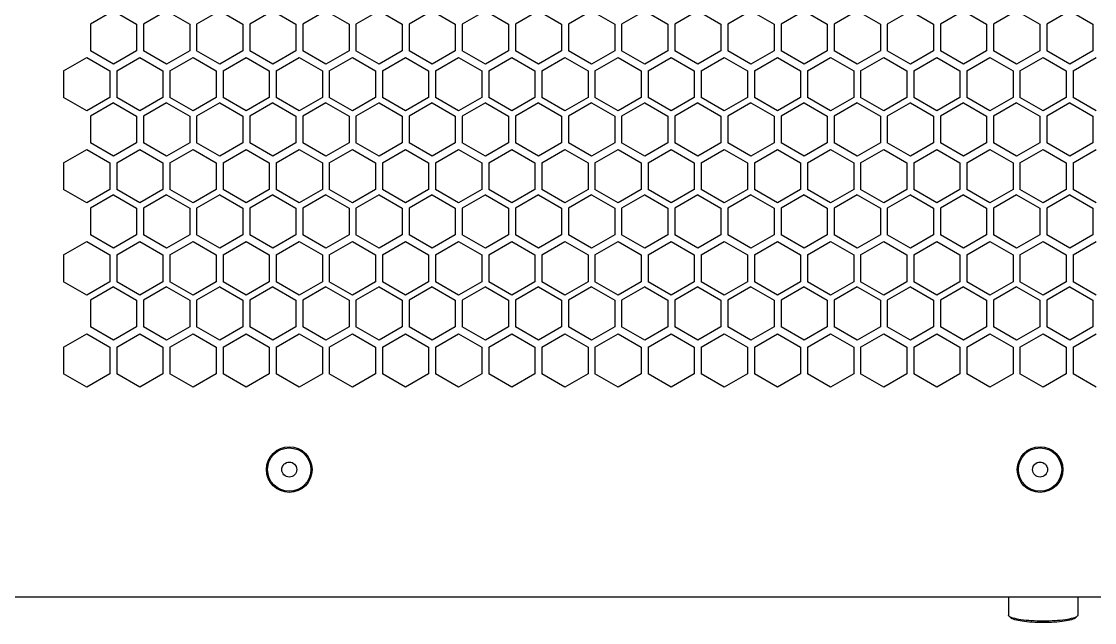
# Model space of a CAD drawing. Extents: x 61367 to 140945, y -1257 to 25588.
# Drawn here: x 73459.2 to 73645, y 15669.7 to 15773.7 of the extents above; entities that cross this region are included whole.
import ezdxf

# ---------------------------------------------------------------- set-up
doc = ezdxf.new("R2010")
doc.units = 0
doc.header["$MEASUREMENT"] = 0
doc.layers.get('0').update_dxf_attribs({"linetype": 'CONTINUOUS'})
for name, color, linetype in [('2401-00307_MDC-M4_0', 7, 'CONTINUOUS'), ('4215-0412-2_0', 7, 'CONTINUOUS'), ('SONGBUTUO-M4-8_0', 7, 'CONTINUOUS')]:
    doc.layers.add(name, color=color, linetype=linetype)

# ---------------------------------------------------------------- blocks, each defined once
blk = doc.blocks.new('ERGRTHTHRT')
at = {"layer": '2401-00307_MDC-M4_0', "color": 7, "linetype": 'Continuous'}
for centre, radius in [((-37668.65, -67997.48), 3.75), ((-37538.65, -67997.48), 3.75), ((-37668.65, -67997.48), 1.3), ((-37538.65, -67997.48), 1.3)]:
    blk.add_circle(centre, radius, dxfattribs=at)
at = {"layer": '4215-0412-2_0', "color": 7, "linetype": 'Continuous'}
for p, q in [((-37699.1, -67918.08), (-37703.1, -67920.39)), ((-37699.1, -67918.08), (-37695.1, -67920.39)), ((-37689.9, -67918.08), (-37693.9, -67920.39)), ((-37689.9, -67918.08), (-37685.9, -67920.39)), ((-37680.7, -67918.08), (-37684.7, -67920.39)), ((-37680.7, -67918.08), (-37676.7, -67920.39)), ((-37671.5, -67918.08), (-37675.5, -67920.39)), ((-37671.5, -67918.08), (-37667.5, -67920.39)), ((-37662.3, -67918.08), (-37666.3, -67920.39)), ((-37662.3, -67918.08), (-37658.3, -67920.39)), ((-37653.1, -67918.08), (-37657.1, -67920.39)), ((-37653.1, -67918.08), (-37649.1, -67920.39)), ((-37643.9, -67918.08), (-37647.9, -67920.39)), ((-37643.9, -67918.08), (-37639.9, -67920.39)), ((-37634.7, -67918.08), (-37638.7, -67920.39)), ((-37634.7, -67918.08), (-37630.7, -67920.39)), ((-37625.5, -67918.08), (-37629.5, -67920.39)), ((-37625.5, -67918.08), (-37621.5, -67920.39)), ((-37616.3, -67918.08), (-37620.3, -67920.39)), ((-37616.3, -67918.08), (-37612.3, -67920.39)), ((-37607.1, -67918.08), (-37611.1, -67920.39)), ((-37607.1, -67918.08), (-37603.1, -67920.39)), ((-37597.9, -67918.08), (-37601.9, -67920.39)), ((-37597.9, -67918.08), (-37593.9, -67920.39)), ((-37588.7, -67918.08), (-37592.7, -67920.39)), ((-37588.7, -67918.08), (-37584.7, -67920.39)), ((-37579.5, -67918.08), (-37583.5, -67920.39)), ((-37579.5, -67918.08), (-37575.5, -67920.39)), ((-37570.3, -67918.08), (-37574.3, -67920.39)), ((-37570.3, -67918.08), (-37566.3, -67920.39)), ((-37561.1, -67918.08), (-37565.1, -67920.39)), ((-37561.1, -67918.08), (-37557.1, -67920.39)), ((-37551.9, -67918.08), (-37555.9, -67920.39)), ((-37551.9, -67918.08), (-37547.9, -67920.39)), ((-37542.7, -67918.08), (-37546.7, -67920.39)), ((-37542.7, -67918.08), (-37538.7, -67920.39)), ((-37533.5, -67918.08), (-37537.5, -67920.39)), ((-37533.5, -67918.08), (-37529.5, -67920.39)), ((-37703.1, -67920.39), (-37703.1, -67925.01)), ((-37695.1, -67920.39), (-37695.1, -67925.01)), ((-37693.9, -67920.39), (-37693.9, -67925.01)), ((-37685.9, -67920.39), (-37685.9, -67925.01)), ((-37684.7, -67920.39), (-37684.7, -67925.01)), ((-37676.7, -67920.39), (-37676.7, -67925.01)), ((-37675.5, -67920.39), (-37675.5, -67925.01)), ((-37667.5, -67920.39), (-37667.5, -67925.01)), ((-37666.3, -67920.39), (-37666.3, -67925.01)), ((-37658.3, -67920.39), (-37658.3, -67925.01)), ((-37657.1, -67920.39), (-37657.1, -67925.01)), ((-37649.1, -67920.39), (-37649.1, -67925.01)), ((-37647.9, -67920.39), (-37647.9, -67925.01)), ((-37639.9, -67920.39), (-37639.9, -67925.01)), ((-37638.7, -67920.39), (-37638.7, -67925.01)), ((-37630.7, -67920.39), (-37630.7, -67925.01)), ((-37629.5, -67920.39), (-37629.5, -67925.01)), ((-37621.5, -67920.39), (-37621.5, -67925.01)), ((-37620.3, -67920.39), (-37620.3, -67925.01)), ((-37612.3, -67920.39), (-37612.3, -67925.01)), ((-37611.1, -67920.39), (-37611.1, -67925.01)), ((-37603.1, -67920.39), (-37603.1, -67925.01)), ((-37601.9, -67920.39), (-37601.9, -67925.01)), ((-37593.9, -67920.39), (-37593.9, -67925.01)), ((-37592.7, -67920.39), (-37592.7, -67925.01)), ((-37584.7, -67920.39), (-37584.7, -67925.01)), ((-37583.5, -67920.39), (-37583.5, -67925.01)), ((-37575.5, -67920.39), (-37575.5, -67925.01)), ((-37574.3, -67920.39), (-37574.3, -67925.01)), ((-37566.3, -67920.39), (-37566.3, -67925.01)), ((-37565.1, -67920.39), (-37565.1, -67925.01)), ((-37557.1, -67920.39), (-37557.1, -67925.01)), ((-37555.9, -67920.39), (-37555.9, -67925.01)), ((-37547.9, -67920.39), (-37547.9, -67925.01)), ((-37546.7, -67920.39), (-37546.7, -67925.01)), ((-37538.7, -67920.39), (-37538.7, -67925.01)), ((-37537.5, -67920.39), (-37537.5, -67925.01)), ((-37529.5, -67920.39), (-37529.5, -67925.01)), ((-37707.72, -67928.49), (-37703.72, -67926.18)), ((-37703.72, -67926.18), (-37699.72, -67928.49)), ((-37699.1, -67927.32), (-37703.1, -67925.01)), ((-37695.1, -67925.01), (-37699.1, -67927.32)), ((-37698.52, -67928.49), (-37694.52, -67926.18)), ((-37694.52, -67926.18), (-37690.52, -67928.49)), ((-37689.9, -67927.32), (-37693.9, -67925.01)), ((-37685.9, -67925.01), (-37689.9, -67927.32)), ((-37689.32, -67928.49), (-37685.32, -67926.18)), ((-37685.32, -67926.18), (-37681.32, -67928.49)), ((-37680.7, -67927.32), (-37684.7, -67925.01)), ((-37676.7, -67925.01), (-37680.7, -67927.32)), ((-37680.12, -67928.49), (-37676.12, -67926.18)), ((-37676.12, -67926.18), (-37672.12, -67928.49)), ((-37671.5, -67927.32), (-37675.5, -67925.01)), ((-37667.5, -67925.01), (-37671.5, -67927.32)), ((-37670.92, -67928.49), (-37666.92, -67926.18)), ((-37666.92, -67926.18), (-37662.92, -67928.49)), ((-37662.3, -67927.32), (-37666.3, -67925.01)), ((-37658.3, -67925.01), (-37662.3, -67927.32)), ((-37661.72, -67928.49), (-37657.72, -67926.18)), ((-37657.72, -67926.18), (-37653.72, -67928.49)), ((-37653.1, -67927.32), (-37657.1, -67925.01)), ((-37649.1, -67925.01), (-37653.1, -67927.32)), ((-37652.52, -67928.49), (-37648.52, -67926.18)), ((-37648.52, -67926.18), (-37644.52, -67928.49)), ((-37643.9, -67927.32), (-37647.9, -67925.01)), ((-37639.9, -67925.01), (-37643.9, -67927.32)), ((-37643.32, -67928.49), (-37639.32, -67926.18)), ((-37639.32, -67926.18), (-37635.32, -67928.49)), ((-37634.7, -67927.32), (-37638.7, -67925.01)), ((-37630.7, -67925.01), (-37634.7, -67927.32)), ((-37634.12, -67928.49), (-37630.12, -67926.18)), ((-37630.12, -67926.18), (-37626.12, -67928.49)), ((-37625.5, -67927.32), (-37629.5, -67925.01)), ((-37621.5, -67925.01), (-37625.5, -67927.32)), ((-37624.92, -67928.49), (-37620.92, -67926.18)), ((-37620.92, -67926.18), (-37616.92, -67928.49)), ((-37616.3, -67927.32), (-37620.3, -67925.01)), ((-37612.3, -67925.01), (-37616.3, -67927.32)), ((-37615.72, -67928.49), (-37611.72, -67926.18)), ((-37611.72, -67926.18), (-37607.72, -67928.49)), ((-37607.1, -67927.32), (-37611.1, -67925.01)), ((-37603.1, -67925.01), (-37607.1, -67927.32)), ((-37606.52, -67928.49), (-37602.52, -67926.18)), ((-37602.52, -67926.18), (-37598.52, -67928.49)), ((-37597.9, -67927.32), (-37601.9, -67925.01)), ((-37593.9, -67925.01), (-37597.9, -67927.32)), ((-37597.32, -67928.49), (-37593.32, -67926.18)), ((-37593.32, -67926.18), (-37589.32, -67928.49)), ((-37588.7, -67927.32), (-37592.7, -67925.01)), ((-37584.7, -67925.01), (-37588.7, -67927.32)), ((-37588.12, -67928.49), (-37584.12, -67926.18)), ((-37584.12, -67926.18), (-37580.12, -67928.49)), ((-37579.5, -67927.32), (-37583.5, -67925.01)), ((-37575.5, -67925.01), (-37579.5, -67927.32)), ((-37578.92, -67928.49), (-37574.92, -67926.18)), ((-37574.92, -67926.18), (-37570.92, -67928.49)), ((-37570.3, -67927.32), (-37574.3, -67925.01)), ((-37566.3, -67925.01), (-37570.3, -67927.32)), ((-37569.72, -67928.49), (-37565.72, -67926.18)), ((-37565.72, -67926.18), (-37561.72, -67928.49)), ((-37561.1, -67927.32), (-37565.1, -67925.01)), ((-37557.1, -67925.01), (-37561.1, -67927.32)), ((-37560.52, -67928.49), (-37556.52, -67926.18)), ((-37556.52, -67926.18), (-37552.52, -67928.49)), ((-37551.9, -67927.32), (-37555.9, -67925.01)), ((-37547.9, -67925.01), (-37551.9, -67927.32)), ((-37551.32, -67928.49), (-37547.32, -67926.18)), ((-37547.32, -67926.18), (-37543.32, -67928.49)), ((-37542.7, -67927.32), (-37546.7, -67925.01)), ((-37538.7, -67925.01), (-37542.7, -67927.32)), ((-37542.12, -67928.49), (-37538.12, -67926.18)), ((-37538.12, -67926.18), (-37534.12, -67928.49)), ((-37533.5, -67927.32), (-37537.5, -67925.01)), ((-37529.5, -67925.01), (-37533.5, -67927.32)), ((-37532.92, -67928.49), (-37528.92, -67926.18)), ((-37707.72, -67928.49), (-37707.72, -67933.11)), ((-37699.72, -67928.49), (-37699.72, -67933.11)), ((-37698.52, -67928.49), (-37698.52, -67933.11)), ((-37690.52, -67928.49), (-37690.52, -67933.11)), ((-37689.32, -67928.49), (-37689.32, -67933.11)), ((-37681.32, -67928.49), (-37681.32, -67933.11)), ((-37680.12, -67928.49), (-37680.12, -67933.11)), ((-37672.12, -67928.49), (-37672.12, -67933.11)), ((-37670.92, -67928.49), (-37670.92, -67933.11)), ((-37662.92, -67928.49), (-37662.92, -67933.11)), ((-37661.72, -67928.49), (-37661.72, -67933.11)), ((-37653.72, -67928.49), (-37653.72, -67933.11)), ((-37652.52, -67928.49), (-37652.52, -67933.11)), ((-37644.52, -67928.49), (-37644.52, -67933.11)), ((-37643.32, -67928.49), (-37643.32, -67933.11)), ((-37635.32, -67928.49), (-37635.32, -67933.11)), ((-37634.12, -67928.49), (-37634.12, -67933.11)), ((-37626.12, -67928.49), (-37626.12, -67933.11)), ((-37624.92, -67928.49), (-37624.92, -67933.11)), ((-37616.92, -67928.49), (-37616.92, -67933.11)), ((-37615.72, -67928.49), (-37615.72, -67933.11)), ((-37607.72, -67928.49), (-37607.72, -67933.11)), ((-37606.52, -67928.49), (-37606.52, -67933.11)), ((-37598.52, -67928.49), (-37598.52, -67933.11)), ((-37597.32, -67928.49), (-37597.32, -67933.11)), ((-37589.32, -67928.49), (-37589.32, -67933.11)), ((-37588.12, -67928.49), (-37588.12, -67933.11)), ((-37580.12, -67928.49), (-37580.12, -67933.11)), ((-37578.92, -67928.49), (-37578.92, -67933.11)), ((-37570.92, -67928.49), (-37570.92, -67933.11)), ((-37569.72, -67928.49), (-37569.72, -67933.11)), ((-37561.72, -67928.49), (-37561.72, -67933.11)), ((-37560.52, -67928.49), (-37560.52, -67933.11)), ((-37552.52, -67928.49), (-37552.52, -67933.11)), ((-37551.32, -67928.49), (-37551.32, -67933.11)), ((-37543.32, -67928.49), (-37543.32, -67933.11)), ((-37542.12, -67928.49), (-37542.12, -67933.11)), ((-37534.12, -67928.49), (-37534.12, -67933.11)), ((-37532.92, -67928.49), (-37532.92, -67933.11)), ((-37703.72, -67935.42), (-37707.72, -67933.11)), ((-37699.72, -67933.11), (-37703.72, -67935.42)), ((-37699.1, -67934.01), (-37703.1, -67936.32)), ((-37699.1, -67934.01), (-37695.1, -67936.32)), ((-37694.52, -67935.42), (-37698.52, -67933.11)), ((-37690.52, -67933.11), (-37694.52, -67935.42)), ((-37689.9, -67934.01), (-37693.9, -67936.32)), ((-37689.9, -67934.01), (-37685.9, -67936.32)), ((-37685.32, -67935.42), (-37689.32, -67933.11)), ((-37681.32, -67933.11), (-37685.32, -67935.42)), ((-37680.7, -67934.01), (-37684.7, -67936.32)), ((-37680.7, -67934.01), (-37676.7, -67936.32)), ((-37676.12, -67935.42), (-37680.12, -67933.11)), ((-37672.12, -67933.11), (-37676.12, -67935.42)), ((-37671.5, -67934.01), (-37675.5, -67936.32)), ((-37671.5, -67934.01), (-37667.5, -67936.32)), ((-37666.92, -67935.42), (-37670.92, -67933.11)), ((-37662.92, -67933.11), (-37666.92, -67935.42)), ((-37662.3, -67934.01), (-37666.3, -67936.32)), ((-37662.3, -67934.01), (-37658.3, -67936.32)), ((-37657.72, -67935.42), (-37661.72, -67933.11)), ((-37653.72, -67933.11), (-37657.72, -67935.42)), ((-37653.1, -67934.01), (-37657.1, -67936.32)), ((-37653.1, -67934.01), (-37649.1, -67936.32)), ((-37648.52, -67935.42), (-37652.52, -67933.11)), ((-37644.52, -67933.11), (-37648.52, -67935.42)), ((-37643.9, -67934.01), (-37647.9, -67936.32)), ((-37643.9, -67934.01), (-37639.9, -67936.32)), ((-37639.32, -67935.42), (-37643.32, -67933.11)), ((-37635.32, -67933.11), (-37639.32, -67935.42)), ((-37634.7, -67934.01), (-37638.7, -67936.32)), ((-37634.7, -67934.01), (-37630.7, -67936.32)), ((-37630.12, -67935.42), (-37634.12, -67933.11)), ((-37626.12, -67933.11), (-37630.12, -67935.42)), ((-37625.5, -67934.01), (-37629.5, -67936.32)), ((-37625.5, -67934.01), (-37621.5, -67936.32)), ((-37620.92, -67935.42), (-37624.92, -67933.11)), ((-37616.92, -67933.11), (-37620.92, -67935.42)), ((-37616.3, -67934.01), (-37620.3, -67936.32)), ((-37616.3, -67934.01), (-37612.3, -67936.32)), ((-37611.72, -67935.42), (-37615.72, -67933.11)), ((-37607.72, -67933.11), (-37611.72, -67935.42)), ((-37607.1, -67934.01), (-37611.1, -67936.32)), ((-37607.1, -67934.01), (-37603.1, -67936.32)), ((-37602.52, -67935.42), (-37606.52, -67933.11)), ((-37598.52, -67933.11), (-37602.52, -67935.42)), ((-37597.9, -67934.01), (-37601.9, -67936.32)), ((-37597.9, -67934.01), (-37593.9, -67936.32)), ((-37593.32, -67935.42), (-37597.32, -67933.11)), ((-37589.32, -67933.11), (-37593.32, -67935.42)), ((-37588.7, -67934.01), (-37592.7, -67936.32)), ((-37588.7, -67934.01), (-37584.7, -67936.32)), ((-37584.12, -67935.42), (-37588.12, -67933.11)), ((-37580.12, -67933.11), (-37584.12, -67935.42)), ((-37579.5, -67934.01), (-37583.5, -67936.32)), ((-37579.5, -67934.01), (-37575.5, -67936.32)), ((-37574.92, -67935.42), (-37578.92, -67933.11)), ((-37570.92, -67933.11), (-37574.92, -67935.42)), ((-37570.3, -67934.01), (-37574.3, -67936.32)), ((-37570.3, -67934.01), (-37566.3, -67936.32)), ((-37565.72, -67935.42), (-37569.72, -67933.11)), ((-37561.72, -67933.11), (-37565.72, -67935.42)), ((-37561.1, -67934.01), (-37565.1, -67936.32)), ((-37561.1, -67934.01), (-37557.1, -67936.32)), ((-37556.52, -67935.42), (-37560.52, -67933.11)), ((-37552.52, -67933.11), (-37556.52, -67935.42)), ((-37551.9, -67934.01), (-37555.9, -67936.32)), ((-37551.9, -67934.01), (-37547.9, -67936.32)), ((-37547.32, -67935.42), (-37551.32, -67933.11)), ((-37543.32, -67933.11), (-37547.32, -67935.42)), ((-37542.7, -67934.01), (-37546.7, -67936.32)), ((-37542.7, -67934.01), (-37538.7, -67936.32)), ((-37538.12, -67935.42), (-37542.12, -67933.11)), ((-37534.12, -67933.11), (-37538.12, -67935.42)), ((-37533.5, -67934.01), (-37537.5, -67936.32)), ((-37533.5, -67934.01), (-37529.5, -67936.32)), ((-37528.92, -67935.42), (-37532.92, -67933.11)), ((-37703.1, -67936.32), (-37703.1, -67940.94)), ((-37695.1, -67936.32), (-37695.1, -67940.94)), ((-37693.9, -67936.32), (-37693.9, -67940.94)), ((-37685.9, -67936.32), (-37685.9, -67940.94)), ((-37684.7, -67936.32), (-37684.7, -67940.94)), ((-37676.7, -67936.32), (-37676.7, -67940.94)), ((-37675.5, -67936.32), (-37675.5, -67940.94)), ((-37667.5, -67936.32), (-37667.5, -67940.94)), ((-37666.3, -67936.32), (-37666.3, -67940.94)), ((-37658.3, -67936.32), (-37658.3, -67940.94)), ((-37657.1, -67936.32), (-37657.1, -67940.94)), ((-37649.1, -67936.32), (-37649.1, -67940.94)), ((-37647.9, -67936.32), (-37647.9, -67940.94)), ((-37639.9, -67936.32), (-37639.9, -67940.94)), ((-37638.7, -67936.32), (-37638.7, -67940.94)), ((-37630.7, -67936.32), (-37630.7, -67940.94)), ((-37629.5, -67936.32), (-37629.5, -67940.94)), ((-37621.5, -67936.32), (-37621.5, -67940.94)), ((-37620.3, -67936.32), (-37620.3, -67940.94)), ((-37612.3, -67936.32), (-37612.3, -67940.94)), ((-37611.1, -67936.32), (-37611.1, -67940.94)), ((-37603.1, -67936.32), (-37603.1, -67940.94)), ((-37601.9, -67936.32), (-37601.9, -67940.94)), ((-37593.9, -67936.32), (-37593.9, -67940.94)), ((-37592.7, -67936.32), (-37592.7, -67940.94)), ((-37584.7, -67936.32), (-37584.7, -67940.94)), ((-37583.5, -67936.32), (-37583.5, -67940.94)), ((-37575.5, -67936.32), (-37575.5, -67940.94)), ((-37574.3, -67936.32), (-37574.3, -67940.94)), ((-37566.3, -67936.32), (-37566.3, -67940.94)), ((-37565.1, -67936.32), (-37565.1, -67940.94)), ((-37557.1, -67936.32), (-37557.1, -67940.94)), ((-37555.9, -67936.32), (-37555.9, -67940.94)), ((-37547.9, -67936.32), (-37547.9, -67940.94)), ((-37546.7, -67936.32), (-37546.7, -67940.94)), ((-37538.7, -67936.32), (-37538.7, -67940.94)), ((-37537.5, -67936.32), (-37537.5, -67940.94)), ((-37529.5, -67936.32), (-37529.5, -67940.94)), ((-37699.1, -67943.25), (-37703.1, -67940.94)), ((-37695.1, -67940.94), (-37699.1, -67943.25)), ((-37689.9, -67943.25), (-37693.9, -67940.94)), ((-37685.9, -67940.94), (-37689.9, -67943.25)), ((-37680.7, -67943.25), (-37684.7, -67940.94)), ((-37676.7, -67940.94), (-37680.7, -67943.25)), ((-37671.5, -67943.25), (-37675.5, -67940.94)), ((-37667.5, -67940.94), (-37671.5, -67943.25)), ((-37662.3, -67943.25), (-37666.3, -67940.94)), ((-37658.3, -67940.94), (-37662.3, -67943.25)), ((-37653.1, -67943.25), (-37657.1, -67940.94)), ((-37649.1, -67940.94), (-37653.1, -67943.25)), ((-37643.9, -67943.25), (-37647.9, -67940.94)), ((-37639.9, -67940.94), (-37643.9, -67943.25)), ((-37634.7, -67943.25), (-37638.7, -67940.94)), ((-37630.7, -67940.94), (-37634.7, -67943.25)), ((-37625.5, -67943.25), (-37629.5, -67940.94)), ((-37621.5, -67940.94), (-37625.5, -67943.25)), ((-37616.3, -67943.25), (-37620.3, -67940.94)), ((-37612.3, -67940.94), (-37616.3, -67943.25)), ((-37607.1, -67943.25), (-37611.1, -67940.94)), ((-37603.1, -67940.94), (-37607.1, -67943.25)), ((-37597.9, -67943.25), (-37601.9, -67940.94)), ((-37593.9, -67940.94), (-37597.9, -67943.25)), ((-37588.7, -67943.25), (-37592.7, -67940.94)), ((-37584.7, -67940.94), (-37588.7, -67943.25)), ((-37579.5, -67943.25), (-37583.5, -67940.94)), ((-37575.5, -67940.94), (-37579.5, -67943.25)), ((-37570.3, -67943.25), (-37574.3, -67940.94)), ((-37566.3, -67940.94), (-37570.3, -67943.25)), ((-37561.1, -67943.25), (-37565.1, -67940.94)), ((-37557.1, -67940.94), (-37561.1, -67943.25)), ((-37551.9, -67943.25), (-37555.9, -67940.94)), ((-37547.9, -67940.94), (-37551.9, -67943.25)), ((-37542.7, -67943.25), (-37546.7, -67940.94)), ((-37538.7, -67940.94), (-37542.7, -67943.25)), ((-37533.5, -67943.25), (-37537.5, -67940.94)), ((-37529.5, -67940.94), (-37533.5, -67943.25)), ((-37707.72, -67944.42), (-37703.72, -67942.11)), ((-37703.72, -67942.11), (-37699.72, -67944.42)), ((-37698.52, -67944.42), (-37694.52, -67942.11)), ((-37694.52, -67942.11), (-37690.52, -67944.42)), ((-37689.32, -67944.42), (-37685.32, -67942.11)), ((-37685.32, -67942.11), (-37681.32, -67944.42)), ((-37680.12, -67944.42), (-37676.12, -67942.11)), ((-37676.12, -67942.11), (-37672.12, -67944.42)), ((-37670.92, -67944.42), (-37666.92, -67942.11)), ((-37666.92, -67942.11), (-37662.92, -67944.42)), ((-37661.72, -67944.42), (-37657.72, -67942.11)), ((-37657.72, -67942.11), (-37653.72, -67944.42)), ((-37652.52, -67944.42), (-37648.52, -67942.11)), ((-37648.52, -67942.11), (-37644.52, -67944.42)), ((-37643.32, -67944.42), (-37639.32, -67942.11)), ((-37639.32, -67942.11), (-37635.32, -67944.42)), ((-37634.12, -67944.42), (-37630.12, -67942.11)), ((-37630.12, -67942.11), (-37626.12, -67944.42)), ((-37624.92, -67944.42), (-37620.92, -67942.11)), ((-37620.92, -67942.11), (-37616.92, -67944.42)), ((-37615.72, -67944.42), (-37611.72, -67942.11)), ((-37611.72, -67942.11), (-37607.72, -67944.42)), ((-37606.52, -67944.42), (-37602.52, -67942.11)), ((-37602.52, -67942.11), (-37598.52, -67944.42)), ((-37597.32, -67944.42), (-37593.32, -67942.11)), ((-37593.32, -67942.11), (-37589.32, -67944.42)), ((-37588.12, -67944.42), (-37584.12, -67942.11)), ((-37584.12, -67942.11), (-37580.12, -67944.42)), ((-37578.92, -67944.42), (-37574.92, -67942.11)), ((-37574.92, -67942.11), (-37570.92, -67944.42)), ((-37569.72, -67944.42), (-37565.72, -67942.11)), ((-37565.72, -67942.11), (-37561.72, -67944.42)), ((-37560.52, -67944.42), (-37556.52, -67942.11)), ((-37556.52, -67942.11), (-37552.52, -67944.42)), ((-37551.32, -67944.42), (-37547.32, -67942.11)), ((-37547.32, -67942.11), (-37543.32, -67944.42)), ((-37542.12, -67944.42), (-37538.12, -67942.11)), ((-37538.12, -67942.11), (-37534.12, -67944.42)), ((-37532.92, -67944.42), (-37528.92, -67942.11)), ((-37707.72, -67944.42), (-37707.72, -67949.04)), ((-37699.72, -67944.42), (-37699.72, -67949.04)), ((-37698.52, -67944.42), (-37698.52, -67949.04)), ((-37690.52, -67944.42), (-37690.52, -67949.04)), ((-37689.32, -67944.42), (-37689.32, -67949.04)), ((-37681.32, -67944.42), (-37681.32, -67949.04)), ((-37680.12, -67944.42), (-37680.12, -67949.04)), ((-37672.12, -67944.42), (-37672.12, -67949.04)), ((-37670.92, -67944.42), (-37670.92, -67949.04)), ((-37662.92, -67944.42), (-37662.92, -67949.04)), ((-37661.72, -67944.42), (-37661.72, -67949.04)), ((-37653.72, -67944.42), (-37653.72, -67949.04)), ((-37652.52, -67944.42), (-37652.52, -67949.04)), ((-37644.52, -67944.42), (-37644.52, -67949.04)), ((-37643.32, -67944.42), (-37643.32, -67949.04)), ((-37635.32, -67944.42), (-37635.32, -67949.04)), ((-37634.12, -67944.42), (-37634.12, -67949.04)), ((-37626.12, -67944.42), (-37626.12, -67949.04)), ((-37624.92, -67944.42), (-37624.92, -67949.04)), ((-37616.92, -67944.42), (-37616.92, -67949.04)), ((-37615.72, -67944.42), (-37615.72, -67949.04)), ((-37607.72, -67944.42), (-37607.72, -67949.04)), ((-37606.52, -67944.42), (-37606.52, -67949.04)), ((-37598.52, -67944.42), (-37598.52, -67949.04)), ((-37597.32, -67944.42), (-37597.32, -67949.04)), ((-37589.32, -67944.42), (-37589.32, -67949.04)), ((-37588.12, -67944.42), (-37588.12, -67949.04)), ((-37580.12, -67944.42), (-37580.12, -67949.04)), ((-37578.92, -67944.42), (-37578.92, -67949.04)), ((-37570.92, -67944.42), (-37570.92, -67949.04)), ((-37569.72, -67944.42), (-37569.72, -67949.04)), ((-37561.72, -67944.42), (-37561.72, -67949.04)), ((-37560.52, -67944.42), (-37560.52, -67949.04)), ((-37552.52, -67944.42), (-37552.52, -67949.04)), ((-37551.32, -67944.42), (-37551.32, -67949.04)), ((-37543.32, -67944.42), (-37543.32, -67949.04)), ((-37542.12, -67944.42), (-37542.12, -67949.04)), ((-37534.12, -67944.42), (-37534.12, -67949.04)), ((-37532.92, -67944.42), (-37532.92, -67949.04)), ((-37703.72, -67951.35), (-37707.72, -67949.04)), ((-37699.72, -67949.04), (-37703.72, -67951.35)), ((-37694.52, -67951.35), (-37698.52, -67949.04)), ((-37690.52, -67949.04), (-37694.52, -67951.35)), ((-37685.32, -67951.35), (-37689.32, -67949.04)), ((-37681.32, -67949.04), (-37685.32, -67951.35)), ((-37676.12, -67951.35), (-37680.12, -67949.04)), ((-37672.12, -67949.04), (-37676.12, -67951.35)), ((-37666.92, -67951.35), (-37670.92, -67949.04)), ((-37662.92, -67949.04), (-37666.92, -67951.35)), ((-37657.72, -67951.35), (-37661.72, -67949.04)), ((-37653.72, -67949.04), (-37657.72, -67951.35)), ((-37648.52, -67951.35), (-37652.52, -67949.04)), ((-37644.52, -67949.04), (-37648.52, -67951.35)), ((-37639.32, -67951.35), (-37643.32, -67949.04)), ((-37635.32, -67949.04), (-37639.32, -67951.35)), ((-37630.12, -67951.35), (-37634.12, -67949.04)), ((-37626.12, -67949.04), (-37630.12, -67951.35)), ((-37620.92, -67951.35), (-37624.92, -67949.04)), ((-37616.92, -67949.04), (-37620.92, -67951.35)), ((-37611.72, -67951.35), (-37615.72, -67949.04)), ((-37607.72, -67949.04), (-37611.72, -67951.35)), ((-37602.52, -67951.35), (-37606.52, -67949.04)), ((-37598.52, -67949.04), (-37602.52, -67951.35)), ((-37593.32, -67951.35), (-37597.32, -67949.04)), ((-37589.32, -67949.04), (-37593.32, -67951.35)), ((-37584.12, -67951.35), (-37588.12, -67949.04)), ((-37580.12, -67949.04), (-37584.12, -67951.35)), ((-37574.92, -67951.35), (-37578.92, -67949.04)), ((-37570.92, -67949.04), (-37574.92, -67951.35)), ((-37565.72, -67951.35), (-37569.72, -67949.04)), ((-37561.72, -67949.04), (-37565.72, -67951.35)), ((-37556.52, -67951.35), (-37560.52, -67949.04)), ((-37552.52, -67949.04), (-37556.52, -67951.35)), ((-37547.32, -67951.35), (-37551.32, -67949.04)), ((-37543.32, -67949.04), (-37547.32, -67951.35)), ((-37538.12, -67951.35), (-37542.12, -67949.04)), ((-37534.12, -67949.04), (-37538.12, -67951.35)), ((-37528.92, -67951.35), (-37532.92, -67949.04)), ((-37699.1, -67949.94), (-37703.1, -67952.25)), ((-37699.1, -67949.94), (-37695.1, -67952.25)), ((-37689.9, -67949.94), (-37693.9, -67952.25)), ((-37689.9, -67949.94), (-37685.9, -67952.25)), ((-37680.7, -67949.94), (-37684.7, -67952.25)), ((-37680.7, -67949.94), (-37676.7, -67952.25)), ((-37671.5, -67949.94), (-37675.5, -67952.25)), ((-37671.5, -67949.94), (-37667.5, -67952.25)), ((-37662.3, -67949.94), (-37666.3, -67952.25)), ((-37662.3, -67949.94), (-37658.3, -67952.25)), ((-37653.1, -67949.94), (-37657.1, -67952.25)), ((-37653.1, -67949.94), (-37649.1, -67952.25)), ((-37643.9, -67949.94), (-37647.9, -67952.25)), ((-37643.9, -67949.94), (-37639.9, -67952.25)), ((-37634.7, -67949.94), (-37638.7, -67952.25)), ((-37634.7, -67949.94), (-37630.7, -67952.25)), ((-37625.5, -67949.94), (-37629.5, -67952.25)), ((-37625.5, -67949.94), (-37621.5, -67952.25)), ((-37616.3, -67949.94), (-37620.3, -67952.25)), ((-37616.3, -67949.94), (-37612.3, -67952.25)), ((-37607.1, -67949.94), (-37611.1, -67952.25)), ((-37607.1, -67949.94), (-37603.1, -67952.25)), ((-37597.9, -67949.94), (-37601.9, -67952.25)), ((-37597.9, -67949.94), (-37593.9, -67952.25)), ((-37588.7, -67949.94), (-37592.7, -67952.25)), ((-37588.7, -67949.94), (-37584.7, -67952.25)), ((-37579.5, -67949.94), (-37583.5, -67952.25)), ((-37579.5, -67949.94), (-37575.5, -67952.25)), ((-37570.3, -67949.94), (-37574.3, -67952.25)), ((-37570.3, -67949.94), (-37566.3, -67952.25)), ((-37561.1, -67949.94), (-37565.1, -67952.25)), ((-37561.1, -67949.94), (-37557.1, -67952.25)), ((-37551.9, -67949.94), (-37555.9, -67952.25)), ((-37551.9, -67949.94), (-37547.9, -67952.25)), ((-37542.7, -67949.94), (-37546.7, -67952.25)), ((-37542.7, -67949.94), (-37538.7, -67952.25)), ((-37533.5, -67949.94), (-37537.5, -67952.25)), ((-37533.5, -67949.94), (-37529.5, -67952.25)), ((-37703.1, -67952.25), (-37703.1, -67956.87)), ((-37695.1, -67952.25), (-37695.1, -67956.87)), ((-37693.9, -67952.25), (-37693.9, -67956.87)), ((-37685.9, -67952.25), (-37685.9, -67956.87)), ((-37684.7, -67952.25), (-37684.7, -67956.87)), ((-37676.7, -67952.25), (-37676.7, -67956.87)), ((-37675.5, -67952.25), (-37675.5, -67956.87)), ((-37667.5, -67952.25), (-37667.5, -67956.87)), ((-37666.3, -67952.25), (-37666.3, -67956.87)), ((-37658.3, -67952.25), (-37658.3, -67956.87)), ((-37657.1, -67952.25), (-37657.1, -67956.87)), ((-37649.1, -67952.25), (-37649.1, -67956.87)), ((-37647.9, -67952.25), (-37647.9, -67956.87)), ((-37639.9, -67952.25), (-37639.9, -67956.87)), ((-37638.7, -67952.25), (-37638.7, -67956.87)), ((-37630.7, -67952.25), (-37630.7, -67956.87)), ((-37629.5, -67952.25), (-37629.5, -67956.87)), ((-37621.5, -67952.25), (-37621.5, -67956.87)), ((-37620.3, -67952.25), (-37620.3, -67956.87)), ((-37612.3, -67952.25), (-37612.3, -67956.87)), ((-37611.1, -67952.25), (-37611.1, -67956.87)), ((-37603.1, -67952.25), (-37603.1, -67956.87)), ((-37601.9, -67952.25), (-37601.9, -67956.87)), ((-37593.9, -67952.25), (-37593.9, -67956.87)), ((-37592.7, -67952.25), (-37592.7, -67956.87)), ((-37584.7, -67952.25), (-37584.7, -67956.87)), ((-37583.5, -67952.25), (-37583.5, -67956.87)), ((-37575.5, -67952.25), (-37575.5, -67956.87)), ((-37574.3, -67952.25), (-37574.3, -67956.87)), ((-37566.3, -67952.25), (-37566.3, -67956.87)), ((-37565.1, -67952.25), (-37565.1, -67956.87)), ((-37557.1, -67952.25), (-37557.1, -67956.87)), ((-37555.9, -67952.25), (-37555.9, -67956.87)), ((-37547.9, -67952.25), (-37547.9, -67956.87)), ((-37546.7, -67952.25), (-37546.7, -67956.87)), ((-37538.7, -67952.25), (-37538.7, -67956.87)), ((-37537.5, -67952.25), (-37537.5, -67956.87)), ((-37529.5, -67952.25), (-37529.5, -67956.87)), ((-37707.72, -67960.35), (-37703.72, -67958.04)), ((-37703.72, -67958.04), (-37699.72, -67960.35)), ((-37699.1, -67959.18), (-37703.1, -67956.87)), ((-37695.1, -67956.87), (-37699.1, -67959.18)), ((-37698.52, -67960.35), (-37694.52, -67958.04)), ((-37694.52, -67958.04), (-37690.52, -67960.35)), ((-37689.9, -67959.18), (-37693.9, -67956.87)), ((-37685.9, -67956.87), (-37689.9, -67959.18)), ((-37689.32, -67960.35), (-37685.32, -67958.04)), ((-37685.32, -67958.04), (-37681.32, -67960.35)), ((-37680.7, -67959.18), (-37684.7, -67956.87)), ((-37676.7, -67956.87), (-37680.7, -67959.18)), ((-37680.12, -67960.35), (-37676.12, -67958.04)), ((-37676.12, -67958.04), (-37672.12, -67960.35)), ((-37671.5, -67959.18), (-37675.5, -67956.87)), ((-37667.5, -67956.87), (-37671.5, -67959.18)), ((-37670.92, -67960.35), (-37666.92, -67958.04)), ((-37666.92, -67958.04), (-37662.92, -67960.35)), ((-37662.3, -67959.18), (-37666.3, -67956.87)), ((-37658.3, -67956.87), (-37662.3, -67959.18)), ((-37661.72, -67960.35), (-37657.72, -67958.04)), ((-37657.72, -67958.04), (-37653.72, -67960.35)), ((-37653.1, -67959.18), (-37657.1, -67956.87)), ((-37649.1, -67956.87), (-37653.1, -67959.18)), ((-37652.52, -67960.35), (-37648.52, -67958.04)), ((-37648.52, -67958.04), (-37644.52, -67960.35)), ((-37643.9, -67959.18), (-37647.9, -67956.87)), ((-37639.9, -67956.87), (-37643.9, -67959.18)), ((-37643.32, -67960.35), (-37639.32, -67958.04)), ((-37639.32, -67958.04), (-37635.32, -67960.35)), ((-37634.7, -67959.18), (-37638.7, -67956.87)), ((-37630.7, -67956.87), (-37634.7, -67959.18)), ((-37634.12, -67960.35), (-37630.12, -67958.04)), ((-37630.12, -67958.04), (-37626.12, -67960.35)), ((-37625.5, -67959.18), (-37629.5, -67956.87)), ((-37621.5, -67956.87), (-37625.5, -67959.18)), ((-37624.92, -67960.35), (-37620.92, -67958.04)), ((-37620.92, -67958.04), (-37616.92, -67960.35)), ((-37616.3, -67959.18), (-37620.3, -67956.87)), ((-37612.3, -67956.87), (-37616.3, -67959.18)), ((-37615.72, -67960.35), (-37611.72, -67958.04)), ((-37611.72, -67958.04), (-37607.72, -67960.35)), ((-37607.1, -67959.18), (-37611.1, -67956.87)), ((-37603.1, -67956.87), (-37607.1, -67959.18)), ((-37606.52, -67960.35), (-37602.52, -67958.04)), ((-37602.52, -67958.04), (-37598.52, -67960.35)), ((-37597.9, -67959.18), (-37601.9, -67956.87)), ((-37593.9, -67956.87), (-37597.9, -67959.18)), ((-37597.32, -67960.35), (-37593.32, -67958.04)), ((-37593.32, -67958.04), (-37589.32, -67960.35)), ((-37588.7, -67959.18), (-37592.7, -67956.87)), ((-37584.7, -67956.87), (-37588.7, -67959.18)), ((-37588.12, -67960.35), (-37584.12, -67958.04)), ((-37584.12, -67958.04), (-37580.12, -67960.35)), ((-37579.5, -67959.18), (-37583.5, -67956.87)), ((-37575.5, -67956.87), (-37579.5, -67959.18)), ((-37578.92, -67960.35), (-37574.92, -67958.04)), ((-37574.92, -67958.04), (-37570.92, -67960.35)), ((-37570.3, -67959.18), (-37574.3, -67956.87)), ((-37566.3, -67956.87), (-37570.3, -67959.18)), ((-37569.72, -67960.35), (-37565.72, -67958.04)), ((-37565.72, -67958.04), (-37561.72, -67960.35)), ((-37561.1, -67959.18), (-37565.1, -67956.87)), ((-37557.1, -67956.87), (-37561.1, -67959.18)), ((-37560.52, -67960.35), (-37556.52, -67958.04)), ((-37556.52, -67958.04), (-37552.52, -67960.35)), ((-37551.9, -67959.18), (-37555.9, -67956.87)), ((-37547.9, -67956.87), (-37551.9, -67959.18)), ((-37551.32, -67960.35), (-37547.32, -67958.04)), ((-37547.32, -67958.04), (-37543.32, -67960.35)), ((-37542.7, -67959.18), (-37546.7, -67956.87)), ((-37538.7, -67956.87), (-37542.7, -67959.18)), ((-37542.12, -67960.35), (-37538.12, -67958.04)), ((-37538.12, -67958.04), (-37534.12, -67960.35)), ((-37533.5, -67959.18), (-37537.5, -67956.87)), ((-37529.5, -67956.87), (-37533.5, -67959.18)), ((-37532.92, -67960.35), (-37528.92, -67958.04)), ((-37707.72, -67960.35), (-37707.72, -67964.97)), ((-37699.72, -67960.35), (-37699.72, -67964.97)), ((-37698.52, -67960.35), (-37698.52, -67964.97)), ((-37690.52, -67960.35), (-37690.52, -67964.97)), ((-37689.32, -67960.35), (-37689.32, -67964.97)), ((-37681.32, -67960.35), (-37681.32, -67964.97)), ((-37680.12, -67960.35), (-37680.12, -67964.97)), ((-37672.12, -67960.35), (-37672.12, -67964.97)), ((-37670.92, -67960.35), (-37670.92, -67964.97)), ((-37662.92, -67960.35), (-37662.92, -67964.97)), ((-37661.72, -67960.35), (-37661.72, -67964.97)), ((-37653.72, -67960.35), (-37653.72, -67964.97)), ((-37652.52, -67960.35), (-37652.52, -67964.97)), ((-37644.52, -67960.35), (-37644.52, -67964.97)), ((-37643.32, -67960.35), (-37643.32, -67964.97)), ((-37635.32, -67960.35), (-37635.32, -67964.97)), ((-37634.12, -67960.35), (-37634.12, -67964.97)), ((-37626.12, -67960.35), (-37626.12, -67964.97)), ((-37624.92, -67960.35), (-37624.92, -67964.97)), ((-37616.92, -67960.35), (-37616.92, -67964.97)), ((-37615.72, -67960.35), (-37615.72, -67964.97)), ((-37607.72, -67960.35), (-37607.72, -67964.97)), ((-37606.52, -67960.35), (-37606.52, -67964.97)), ((-37598.52, -67960.35), (-37598.52, -67964.97)), ((-37597.32, -67960.35), (-37597.32, -67964.97)), ((-37589.32, -67960.35), (-37589.32, -67964.97)), ((-37588.12, -67960.35), (-37588.12, -67964.97)), ((-37580.12, -67960.35), (-37580.12, -67964.97)), ((-37578.92, -67960.35), (-37578.92, -67964.97)), ((-37570.92, -67960.35), (-37570.92, -67964.97)), ((-37569.72, -67960.35), (-37569.72, -67964.97)), ((-37561.72, -67960.35), (-37561.72, -67964.97)), ((-37560.52, -67960.35), (-37560.52, -67964.97)), ((-37552.52, -67960.35), (-37552.52, -67964.97)), ((-37551.32, -67960.35), (-37551.32, -67964.97)), ((-37543.32, -67960.35), (-37543.32, -67964.97)), ((-37542.12, -67960.35), (-37542.12, -67964.97)), ((-37534.12, -67960.35), (-37534.12, -67964.97)), ((-37532.92, -67960.35), (-37532.92, -67964.97)), ((-37703.72, -67967.28), (-37707.72, -67964.97)), ((-37699.72, -67964.97), (-37703.72, -67967.28)), ((-37694.52, -67967.28), (-37698.52, -67964.97)), ((-37690.52, -67964.97), (-37694.52, -67967.28)), ((-37685.32, -67967.28), (-37689.32, -67964.97)), ((-37681.32, -67964.97), (-37685.32, -67967.28)), ((-37676.12, -67967.28), (-37680.12, -67964.97)), ((-37672.12, -67964.97), (-37676.12, -67967.28)), ((-37666.92, -67967.28), (-37670.92, -67964.97)), ((-37662.92, -67964.97), (-37666.92, -67967.28)), ((-37657.72, -67967.28), (-37661.72, -67964.97)), ((-37653.72, -67964.97), (-37657.72, -67967.28)), ((-37648.52, -67967.28), (-37652.52, -67964.97)), ((-37644.52, -67964.97), (-37648.52, -67967.28)), ((-37639.32, -67967.28), (-37643.32, -67964.97)), ((-37635.32, -67964.97), (-37639.32, -67967.28)), ((-37630.12, -67967.28), (-37634.12, -67964.97)), ((-37626.12, -67964.97), (-37630.12, -67967.28)), ((-37620.92, -67967.28), (-37624.92, -67964.97)), ((-37616.92, -67964.97), (-37620.92, -67967.28)), ((-37611.72, -67967.28), (-37615.72, -67964.97)), ((-37607.72, -67964.97), (-37611.72, -67967.28)), ((-37602.52, -67967.28), (-37606.52, -67964.97)), ((-37598.52, -67964.97), (-37602.52, -67967.28)), ((-37593.32, -67967.28), (-37597.32, -67964.97)), ((-37589.32, -67964.97), (-37593.32, -67967.28)), ((-37584.12, -67967.28), (-37588.12, -67964.97)), ((-37580.12, -67964.97), (-37584.12, -67967.28)), ((-37574.92, -67967.28), (-37578.92, -67964.97)), ((-37570.92, -67964.97), (-37574.92, -67967.28)), ((-37565.72, -67967.28), (-37569.72, -67964.97)), ((-37561.72, -67964.97), (-37565.72, -67967.28)), ((-37556.52, -67967.28), (-37560.52, -67964.97)), ((-37552.52, -67964.97), (-37556.52, -67967.28)), ((-37547.32, -67967.28), (-37551.32, -67964.97)), ((-37543.32, -67964.97), (-37547.32, -67967.28)), ((-37538.12, -67967.28), (-37542.12, -67964.97)), ((-37534.12, -67964.97), (-37538.12, -67967.28)), ((-37528.92, -67967.28), (-37532.92, -67964.97)), ((-37699.1, -67965.87), (-37703.1, -67968.18)), ((-37699.1, -67965.87), (-37695.1, -67968.18)), ((-37689.9, -67965.87), (-37693.9, -67968.18)), ((-37689.9, -67965.87), (-37685.9, -67968.18)), ((-37680.7, -67965.87), (-37684.7, -67968.18)), ((-37680.7, -67965.87), (-37676.7, -67968.18)), ((-37671.5, -67965.87), (-37675.5, -67968.18)), ((-37671.5, -67965.87), (-37667.5, -67968.18)), ((-37662.3, -67965.87), (-37666.3, -67968.18)), ((-37662.3, -67965.87), (-37658.3, -67968.18)), ((-37653.1, -67965.87), (-37657.1, -67968.18)), ((-37653.1, -67965.87), (-37649.1, -67968.18)), ((-37643.9, -67965.87), (-37647.9, -67968.18)), ((-37643.9, -67965.87), (-37639.9, -67968.18)), ((-37634.7, -67965.87), (-37638.7, -67968.18)), ((-37634.7, -67965.87), (-37630.7, -67968.18)), ((-37625.5, -67965.87), (-37629.5, -67968.18)), ((-37625.5, -67965.87), (-37621.5, -67968.18)), ((-37616.3, -67965.87), (-37620.3, -67968.18)), ((-37616.3, -67965.87), (-37612.3, -67968.18)), ((-37607.1, -67965.87), (-37611.1, -67968.18)), ((-37607.1, -67965.87), (-37603.1, -67968.18)), ((-37597.9, -67965.87), (-37601.9, -67968.18)), ((-37597.9, -67965.87), (-37593.9, -67968.18)), ((-37588.7, -67965.87), (-37592.7, -67968.18)), ((-37588.7, -67965.87), (-37584.7, -67968.18)), ((-37579.5, -67965.87), (-37583.5, -67968.18)), ((-37579.5, -67965.87), (-37575.5, -67968.18)), ((-37570.3, -67965.87), (-37574.3, -67968.18)), ((-37570.3, -67965.87), (-37566.3, -67968.18)), ((-37561.1, -67965.87), (-37565.1, -67968.18)), ((-37561.1, -67965.87), (-37557.1, -67968.18)), ((-37551.9, -67965.87), (-37555.9, -67968.18)), ((-37551.9, -67965.87), (-37547.9, -67968.18)), ((-37542.7, -67965.87), (-37546.7, -67968.18)), ((-37542.7, -67965.87), (-37538.7, -67968.18)), ((-37533.5, -67965.87), (-37537.5, -67968.18)), ((-37533.5, -67965.87), (-37529.5, -67968.18)), ((-37703.1, -67968.18), (-37703.1, -67972.8)), ((-37695.1, -67968.18), (-37695.1, -67972.8)), ((-37693.9, -67968.18), (-37693.9, -67972.8)), ((-37685.9, -67968.18), (-37685.9, -67972.8)), ((-37684.7, -67968.18), (-37684.7, -67972.8)), ((-37676.7, -67968.18), (-37676.7, -67972.8)), ((-37675.5, -67968.18), (-37675.5, -67972.8)), ((-37667.5, -67968.18), (-37667.5, -67972.8)), ((-37666.3, -67968.18), (-37666.3, -67972.8)), ((-37658.3, -67968.18), (-37658.3, -67972.8)), ((-37657.1, -67968.18), (-37657.1, -67972.8)), ((-37649.1, -67968.18), (-37649.1, -67972.8)), ((-37647.9, -67968.18), (-37647.9, -67972.8)), ((-37639.9, -67968.18), (-37639.9, -67972.8)), ((-37638.7, -67968.18), (-37638.7, -67972.8)), ((-37630.7, -67968.18), (-37630.7, -67972.8)), ((-37629.5, -67968.18), (-37629.5, -67972.8)), ((-37621.5, -67968.18), (-37621.5, -67972.8)), ((-37620.3, -67968.18), (-37620.3, -67972.8)), ((-37612.3, -67968.18), (-37612.3, -67972.8)), ((-37611.1, -67968.18), (-37611.1, -67972.8)), ((-37603.1, -67968.18), (-37603.1, -67972.8)), ((-37601.9, -67968.18), (-37601.9, -67972.8)), ((-37593.9, -67968.18), (-37593.9, -67972.8)), ((-37592.7, -67968.18), (-37592.7, -67972.8)), ((-37584.7, -67968.18), (-37584.7, -67972.8)), ((-37583.5, -67968.18), (-37583.5, -67972.8)), ((-37575.5, -67968.18), (-37575.5, -67972.8)), ((-37574.3, -67968.18), (-37574.3, -67972.8)), ((-37566.3, -67968.18), (-37566.3, -67972.8)), ((-37565.1, -67968.18), (-37565.1, -67972.8)), ((-37557.1, -67968.18), (-37557.1, -67972.8)), ((-37555.9, -67968.18), (-37555.9, -67972.8)), ((-37547.9, -67968.18), (-37547.9, -67972.8)), ((-37546.7, -67968.18), (-37546.7, -67972.8)), ((-37538.7, -67968.18), (-37538.7, -67972.8)), ((-37537.5, -67968.18), (-37537.5, -67972.8)), ((-37529.5, -67968.18), (-37529.5, -67972.8)), ((-37699.1, -67975.11), (-37703.1, -67972.8)), ((-37695.1, -67972.8), (-37699.1, -67975.11)), ((-37689.9, -67975.11), (-37693.9, -67972.8)), ((-37685.9, -67972.8), (-37689.9, -67975.11)), ((-37680.7, -67975.11), (-37684.7, -67972.8)), ((-37676.7, -67972.8), (-37680.7, -67975.11)), ((-37671.5, -67975.11), (-37675.5, -67972.8)), ((-37667.5, -67972.8), (-37671.5, -67975.11)), ((-37662.3, -67975.11), (-37666.3, -67972.8)), ((-37658.3, -67972.8), (-37662.3, -67975.11)), ((-37653.1, -67975.11), (-37657.1, -67972.8)), ((-37649.1, -67972.8), (-37653.1, -67975.11)), ((-37643.9, -67975.11), (-37647.9, -67972.8)), ((-37639.9, -67972.8), (-37643.9, -67975.11)), ((-37634.7, -67975.11), (-37638.7, -67972.8)), ((-37630.7, -67972.8), (-37634.7, -67975.11)), ((-37625.5, -67975.11), (-37629.5, -67972.8)), ((-37621.5, -67972.8), (-37625.5, -67975.11)), ((-37616.3, -67975.11), (-37620.3, -67972.8)), ((-37612.3, -67972.8), (-37616.3, -67975.11)), ((-37607.1, -67975.11), (-37611.1, -67972.8)), ((-37603.1, -67972.8), (-37607.1, -67975.11)), ((-37597.9, -67975.11), (-37601.9, -67972.8)), ((-37593.9, -67972.8), (-37597.9, -67975.11)), ((-37588.7, -67975.11), (-37592.7, -67972.8)), ((-37584.7, -67972.8), (-37588.7, -67975.11)), ((-37579.5, -67975.11), (-37583.5, -67972.8)), ((-37575.5, -67972.8), (-37579.5, -67975.11)), ((-37570.3, -67975.11), (-37574.3, -67972.8)), ((-37566.3, -67972.8), (-37570.3, -67975.11)), ((-37561.1, -67975.11), (-37565.1, -67972.8)), ((-37557.1, -67972.8), (-37561.1, -67975.11)), ((-37551.9, -67975.11), (-37555.9, -67972.8)), ((-37547.9, -67972.8), (-37551.9, -67975.11)), ((-37542.7, -67975.11), (-37546.7, -67972.8)), ((-37538.7, -67972.8), (-37542.7, -67975.11)), ((-37533.5, -67975.11), (-37537.5, -67972.8)), ((-37529.5, -67972.8), (-37533.5, -67975.11)), ((-37707.72, -67976.28), (-37703.72, -67973.97)), ((-37703.72, -67973.97), (-37699.72, -67976.28)), ((-37698.52, -67976.28), (-37694.52, -67973.97)), ((-37694.52, -67973.97), (-37690.52, -67976.28)), ((-37689.32, -67976.28), (-37685.32, -67973.97)), ((-37685.32, -67973.97), (-37681.32, -67976.28)), ((-37680.12, -67976.28), (-37676.12, -67973.97)), ((-37676.12, -67973.97), (-37672.12, -67976.28)), ((-37670.92, -67976.28), (-37666.92, -67973.97)), ((-37666.92, -67973.97), (-37662.92, -67976.28)), ((-37661.72, -67976.28), (-37657.72, -67973.97)), ((-37657.72, -67973.97), (-37653.72, -67976.28)), ((-37652.52, -67976.28), (-37648.52, -67973.97)), ((-37648.52, -67973.97), (-37644.52, -67976.28)), ((-37643.32, -67976.28), (-37639.32, -67973.97)), ((-37639.32, -67973.97), (-37635.32, -67976.28)), ((-37634.12, -67976.28), (-37630.12, -67973.97)), ((-37630.12, -67973.97), (-37626.12, -67976.28)), ((-37624.92, -67976.28), (-37620.92, -67973.97)), ((-37620.92, -67973.97), (-37616.92, -67976.28)), ((-37615.72, -67976.28), (-37611.72, -67973.97)), ((-37611.72, -67973.97), (-37607.72, -67976.28)), ((-37606.52, -67976.28), (-37602.52, -67973.97)), ((-37602.52, -67973.97), (-37598.52, -67976.28)), ((-37597.32, -67976.28), (-37593.32, -67973.97)), ((-37593.32, -67973.97), (-37589.32, -67976.28)), ((-37588.12, -67976.28), (-37584.12, -67973.97)), ((-37584.12, -67973.97), (-37580.12, -67976.28)), ((-37578.92, -67976.28), (-37574.92, -67973.97)), ((-37574.92, -67973.97), (-37570.92, -67976.28)), ((-37569.72, -67976.28), (-37565.72, -67973.97)), ((-37565.72, -67973.97), (-37561.72, -67976.28)), ((-37560.52, -67976.28), (-37556.52, -67973.97)), ((-37556.52, -67973.97), (-37552.52, -67976.28)), ((-37551.32, -67976.28), (-37547.32, -67973.97)), ((-37547.32, -67973.97), (-37543.32, -67976.28)), ((-37542.12, -67976.28), (-37538.12, -67973.97)), ((-37538.12, -67973.97), (-37534.12, -67976.28)), ((-37532.92, -67976.28), (-37528.92, -67973.97)), ((-37707.72, -67976.28), (-37707.72, -67980.9)), ((-37699.72, -67976.28), (-37699.72, -67980.9)), ((-37698.52, -67976.28), (-37698.52, -67980.9)), ((-37690.52, -67976.28), (-37690.52, -67980.9)), ((-37689.32, -67976.28), (-37689.32, -67980.9)), ((-37681.32, -67976.28), (-37681.32, -67980.9)), ((-37680.12, -67976.28), (-37680.12, -67980.9)), ((-37672.12, -67976.28), (-37672.12, -67980.9)), ((-37670.92, -67976.28), (-37670.92, -67980.9)), ((-37662.92, -67976.28), (-37662.92, -67980.9)), ((-37661.72, -67976.28), (-37661.72, -67980.9)), ((-37653.72, -67976.28), (-37653.72, -67980.9)), ((-37652.52, -67976.28), (-37652.52, -67980.9)), ((-37644.52, -67976.28), (-37644.52, -67980.9)), ((-37643.32, -67976.28), (-37643.32, -67980.9)), ((-37635.32, -67976.28), (-37635.32, -67980.9)), ((-37634.12, -67976.28), (-37634.12, -67980.9)), ((-37626.12, -67976.28), (-37626.12, -67980.9)), ((-37624.92, -67976.28), (-37624.92, -67980.9)), ((-37616.92, -67976.28), (-37616.92, -67980.9)), ((-37615.72, -67976.28), (-37615.72, -67980.9)), ((-37607.72, -67976.28), (-37607.72, -67980.9)), ((-37606.52, -67976.28), (-37606.52, -67980.9)), ((-37598.52, -67976.28), (-37598.52, -67980.9)), ((-37597.32, -67976.28), (-37597.32, -67980.9)), ((-37589.32, -67976.28), (-37589.32, -67980.9)), ((-37588.12, -67976.28), (-37588.12, -67980.9)), ((-37580.12, -67976.28), (-37580.12, -67980.9)), ((-37578.92, -67976.28), (-37578.92, -67980.9)), ((-37570.92, -67976.28), (-37570.92, -67980.9)), ((-37569.72, -67976.28), (-37569.72, -67980.9)), ((-37561.72, -67976.28), (-37561.72, -67980.9)), ((-37560.52, -67976.28), (-37560.52, -67980.9)), ((-37552.52, -67976.28), (-37552.52, -67980.9)), ((-37551.32, -67976.28), (-37551.32, -67980.9)), ((-37543.32, -67976.28), (-37543.32, -67980.9)), ((-37542.12, -67976.28), (-37542.12, -67980.9)), ((-37534.12, -67976.28), (-37534.12, -67980.9)), ((-37532.92, -67976.28), (-37532.92, -67980.9)), ((-37703.72, -67983.21), (-37707.72, -67980.9)), ((-37699.72, -67980.9), (-37703.72, -67983.21)), ((-37694.52, -67983.21), (-37698.52, -67980.9)), ((-37690.52, -67980.9), (-37694.52, -67983.21)), ((-37685.32, -67983.21), (-37689.32, -67980.9)), ((-37681.32, -67980.9), (-37685.32, -67983.21)), ((-37676.12, -67983.21), (-37680.12, -67980.9)), ((-37672.12, -67980.9), (-37676.12, -67983.21)), ((-37666.92, -67983.21), (-37670.92, -67980.9)), ((-37662.92, -67980.9), (-37666.92, -67983.21)), ((-37657.72, -67983.21), (-37661.72, -67980.9)), ((-37653.72, -67980.9), (-37657.72, -67983.21)), ((-37648.52, -67983.21), (-37652.52, -67980.9)), ((-37644.52, -67980.9), (-37648.52, -67983.21)), ((-37639.32, -67983.21), (-37643.32, -67980.9)), ((-37635.32, -67980.9), (-37639.32, -67983.21)), ((-37630.12, -67983.21), (-37634.12, -67980.9)), ((-37626.12, -67980.9), (-37630.12, -67983.21)), ((-37620.92, -67983.21), (-37624.92, -67980.9)), ((-37616.92, -67980.9), (-37620.92, -67983.21)), ((-37611.72, -67983.21), (-37615.72, -67980.9)), ((-37607.72, -67980.9), (-37611.72, -67983.21)), ((-37602.52, -67983.21), (-37606.52, -67980.9)), ((-37598.52, -67980.9), (-37602.52, -67983.21)), ((-37593.32, -67983.21), (-37597.32, -67980.9)), ((-37589.32, -67980.9), (-37593.32, -67983.21)), ((-37584.12, -67983.21), (-37588.12, -67980.9)), ((-37580.12, -67980.9), (-37584.12, -67983.21)), ((-37574.92, -67983.21), (-37578.92, -67980.9)), ((-37570.92, -67980.9), (-37574.92, -67983.21)), ((-37565.72, -67983.21), (-37569.72, -67980.9)), ((-37561.72, -67980.9), (-37565.72, -67983.21)), ((-37556.52, -67983.21), (-37560.52, -67980.9)), ((-37552.52, -67980.9), (-37556.52, -67983.21)), ((-37547.32, -67983.21), (-37551.32, -67980.9)), ((-37543.32, -67980.9), (-37547.32, -67983.21)), ((-37538.12, -67983.21), (-37542.12, -67980.9)), ((-37534.12, -67980.9), (-37538.12, -67983.21)), ((-37528.92, -67983.21), (-37532.92, -67980.9)), ((-37884.05, -68019.48), (-37194.15, -68019.48))]:
    blk.add_line(p, q, dxfattribs=at)
for centre in [(-37668.65, -67997.48), (-37538.65, -67997.48)]:
    blk.add_circle(centre, 3.95, dxfattribs=at)
at = {"layer": 'SONGBUTUO-M4-8_0', "color": 7, "linetype": 'Continuous'}
for p, q in [((-37544.11, -68019.48), (-37544.11, -68022.66)), ((-37532.11, -68019.48), (-37532.11, -68022.66)), ((-37543.72, -68023.13), (-37544.01, -68022.85)), ((-37532.5, -68023.13), (-37532.2, -68022.85))]:
    blk.add_line(p, q, dxfattribs=at)
for points, knots in [([(-37544.01, -68022.85), (-37544.03, -68022.83), (-37544.07, -68022.78), (-37544.11, -68022.71), (-37544.11, -68022.66)], [0, 0, 0, 0, 0.293305, 1, 1, 1, 1]), ([(-37532.2, -68022.85), (-37532.28, -68022.92), (-37532.52, -68023.05), (-37533.2, -68023.29), (-37534.4, -68023.5), (-37536.14, -68023.67), (-37538.11, -68023.72), (-37540.08, -68023.67), (-37541.81, -68023.5), (-37543.02, -68023.29), (-37543.7, -68023.05), (-37543.94, -68022.92), (-37544.01, -68022.85)], [0, 0, 0, 0, 0.026891, 0.066115, 0.179624, 0.329933, 0.5, 0.670067, 0.820376, 0.933885, 0.973109, 1, 1, 1, 1]), ([(-37532.5, -68023.13), (-37532.57, -68023.2), (-37532.8, -68023.33), (-37533.44, -68023.55), (-37534.59, -68023.76), (-37536.23, -68023.91), (-37538.11, -68023.97), (-37539.98, -68023.91), (-37541.63, -68023.76), (-37542.77, -68023.55), (-37543.42, -68023.33), (-37543.64, -68023.2), (-37543.72, -68023.13)], [0, 0, 0, 0, 0.026894, 0.06612, 0.17963, 0.329937, 0.5, 0.670063, 0.82037, 0.93388, 0.973106, 1, 1, 1, 1]), ([(-37532.11, -68022.66), (-37532.11, -68022.71), (-37532.14, -68022.78), (-37532.19, -68022.83), (-37532.2, -68022.85)], [0, 0, 0, 0, 0.706695, 1, 1, 1, 1])]:
    blk.add_open_spline(points, degree=3, knots=knots, dxfattribs=at)

msp = doc.modelspace()

# ---------------------------------------------------------------- block references
at = {"lineweight": -3}
msp.add_blockref('ERGRTHTHRT', (111174.232, 83693.606), dxfattribs=at)

doc.saveas('drawing.dxf')
